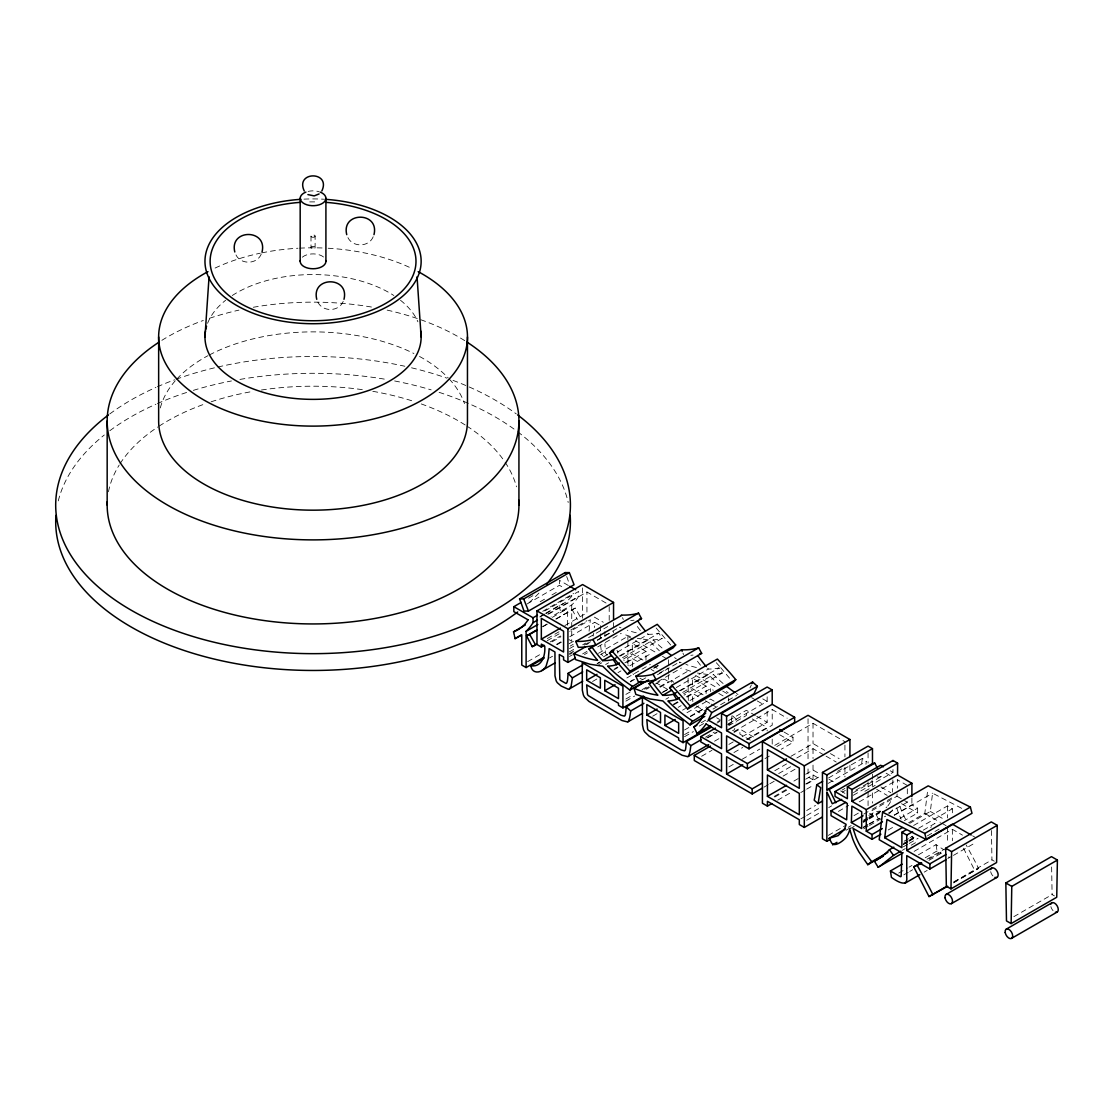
<?xml version="1.0" encoding="UTF-8"?>
<svg xmlns="http://www.w3.org/2000/svg" width="1114" height="1114" viewBox="0 0 1114 1114"><rect width="100%" height="100%" fill="white"/><g stroke="black" fill="none" stroke-linecap="round" stroke-linejoin="round"><path stroke-width="0.75" stroke-dasharray="5 3.75" d="M907.311 785.454L897.494 779.786L897.341 788.211M599.109 624.815L594.751 622.294L594.514 627.544M892.871 779.814L892.384 792.096M897.118 793.906L896.965 796.231L869.017 812.371M731.926 715.856L731.536 720.201A57.844 33.392 60 0 1 731.16 722.958M671.686 682.325L671.826 680.487L673.789 682.325M617.838 653.166L618.019 651.523A53.556 30.913 60 0 1 616.905 650.437M828.538 777.962L862.375 758.425L866.302 761.377L865.954 764.274M732.65 715.842L736.438 719.352L736.048 722.318A87.045 50.255 60 0 1 735.95 722.986M909.734 823.316L930.329 811.424L932.571 793.182L961.674 808.346M908.634 822.745L924.815 813.401L927.795 789.297M862.375 758.425L861.136 766.933M593.748 633.212L593.052 636.122M731.146 722.944L730.84 723.849A4.024 2.325 60 0 1 730.06 724.504L728.124 724.281M589.069 631.192L590.35 619.746L569.755 631.638M734.85 728.403L734.265 729.642A6.517 3.76 60 0 1 733.332 730.338L732.511 730.519M751.323 685.082L749.959 687.937M261.247 254.062C256.944 264.853 239.9 264.853 235.597 254.062M373.19 236.753C368.887 247.545 351.857 247.545 347.54 236.753M343.196 301.379C338.893 312.171 321.849 312.171 317.546 301.379M887.942 805.84L889.543 803.57A37.57 21.681 60 0 0 891.687 798L869.616 810.741M590.462 641.65L589.306 642.862M889.32 813.638L891.311 811.549A46.802 27.014 60 0 0 892.982 809.112M886.006 807.761L887.023 806.842M909.01 840.903L915.095 836.934M588.665 643.391L586.451 644.686M567.388 625.288L567.388 608.523L560.69 612.324L559.59 607.311M528.551 598.176L532.965 595.628M527.075 603.983L559.451 585.296L563.698 587.746M540.193 601.713L546.069 598.315M551.959 594.918L557.836 591.52M542.713 611.308L573.613 593.47M544.816 610.973L578.653 591.437L578.653 596.31A109.102 62.997 60 0 1 571.733 604.958L551.124 616.864M540.025 616.515L544.44 613.967M545.916 613.118L559.158 605.473A79.693 46.008 60 0 0 573.64 593.497M539.928 617.086L544.342 614.538M545.818 613.689L563.475 603.496M547.754 614.162L578.653 596.31M548.687 614.093L586.939 592.007L606.239 603.147M552.377 617.351L567.388 608.523M542.713 626.5L547.127 623.951M555.956 618.855L575.2 608.091A79.762 46.05 60 0 1 576.843 610.834L580.798 617.88M542.824 626.778L547.239 624.23M556.067 619.133L575.2 608.091M564.868 625.581L586.939 612.825L586.939 592.007M547.28 638.573L559.047 631.777M547.211 640.717L560.453 633.072M550.163 641.942L560.453 635.997M570.758 630.051L586.939 620.707M552.098 641.831L560.927 636.735M556.499 644.379L560.913 641.831M569.741 636.735L594.751 622.294M527.66 661.646L542.365 653.152M557.084 644.658L561.498 642.11M569.129 643.739L574.086 640.94M549.592 657.942L552.544 656.243M570.201 646.05L573.139 644.352M569.477 648.627L575.492 645.145M588.61 637.584L607.729 626.541M569.296 651.913L576.662 647.666M582.692 644.797L585.63 643.098M569.477 653.57L573.891 651.022M584.196 645.076L590.072 641.678M569.574 654.503L572.526 652.804M597.299 640.021L617.894 628.129M569.477 656.494L572.415 654.795M597.438 640.355L609.205 633.56L609.205 630.635M582.65 653.904L587.064 651.356M584.46 654.559L587.398 652.86M597.703 646.914L621.25 633.309M598.455 653.319L627.878 636.331L633.908 639.812M600.488 654.656L607.84 650.409M603.426 656.898L607.84 654.35M597.41 663.415L600.362 661.716M596.979 663.874L599.917 662.176M617.309 652.136L648.209 634.298A103.491 59.752 60 0 0 658.847 633.198L662.134 638.336L623.868 660.421M598.817 664.515L601.755 662.816M619.106 656.118L658.834 633.184M605.654 664.501L608.592 662.802M620.373 656.007L648.32 639.868L659.377 650.799M622.475 657.706L653.375 639.868A97.238 56.146 60 0 0 662.134 638.35M623.464 659.028L632.292 653.932L645.981 661.841M592.564 681.49L596.979 678.941M614.636 668.748L617.574 667.049M624.926 662.788L632.292 658.541L639.52 662.719M613.605 670.085L618.019 667.537M626.848 662.44L645.981 651.398L645.981 660.351M618.005 672.619L620.958 670.92M629.786 665.824L650.381 653.932M626.834 677.966L650.381 664.376M630.287 681.406L633.225 679.707M653.821 667.815L658.235 665.267M630.273 681.893L634.688 679.345M653.821 668.303L658.235 665.754M642.834 679.512L645.786 677.813M659.335 673.176L668.163 668.08M657.441 674.75L678.05 662.858M625.873 694.398L630.287 691.85M625.873 699.021L633.225 694.774M642.054 689.677L647.944 686.28M644.616 689.274L649.03 686.725M657.859 681.629L681.392 668.038M625.873 701.124L634.702 696.027M646.468 689.232L649.406 687.519M655.297 684.121L664.125 679.025L668.525 681.573L668.525 674.875M659.697 686.67L668.525 681.573M660.045 687.282L688.034 671.06M662.106 692.476L666.52 689.928M663.039 692.267L667.453 689.719M676.254 687.561L708.351 669.027A103.491 59.752 60 0 0 718.99 667.927L722.276 673.065L684.024 695.15M679.262 690.847L718.99 667.913M665.81 699.23L668.748 697.531M680.515 690.722L708.476 674.583L719.519 685.514M682.631 692.421L713.531 674.583A119.769 69.152 60 0 0 723.682 683.996M683.606 693.757L692.435 688.661L706.123 696.57M652.707 716.205L657.121 713.656M673.316 704.313L677.73 701.764M686.558 696.668L692.435 693.27L699.676 697.448M673.761 704.814L678.175 702.266M687.004 697.155L706.123 686.113L706.123 693.576M678.161 707.348L681.1 705.649M689.928 700.553L710.537 688.661L713.28 690.248M682.59 710.161L685.528 708.462M686.99 712.695L710.537 699.105L714.659 701.486M690.429 716.135L706.624 706.791M690.429 716.622L705.134 708.114M713.002 709.075L736.549 695.484M684.553 729.976L690.429 726.579M701.235 722.721L705.649 720.173M684.553 734.586L691.905 730.338M699.258 726.091L708.086 720.995M684.553 736.688L693.381 731.592M717.653 721.649L720.591 719.95M716.915 723.097L719.853 721.399M728.709 720.493L746.366 710.3L755.278 715.439M728.904 723.501L767.156 701.416L767.156 696.626M705.538 737.189L714.366 732.093M727.609 724.448L736.438 719.352M706.749 737.983L717.04 732.037M708.1 737.607L716.929 732.511M728.709 725.715L746.366 715.522L746.366 710.3M714.547 741.2L720.438 737.802M733.945 731.633L772.211 709.548L787.166 718.196M734.015 732.483L739.905 729.085L754.248 737.371M701.639 756.267L711.943 750.321M728.904 744.389L733.318 741.84M742.147 736.744L767.156 722.304L767.156 709.771M746.561 739.418L767.156 727.526L767.156 730.979M747.188 739.668L772.211 725.214L772.211 709.548M733.945 752.535L742.773 747.438M728.904 766.905L733.318 764.357M742.147 759.261L759.804 749.068M774.773 745.377L813.025 723.292L844.927 741.701M776.82 746.575L793.001 737.231L793.001 742.453L781.234 749.249M765.039 758.592L770.93 755.195M790.954 756.309L813.025 743.567L824.625 750.265M774.773 770.735L786.54 763.939M796.844 757.993L813.025 748.65L824.625 755.348M778.686 773.576L791.929 765.917M763.981 787.152L768.395 784.604M769.858 783.755L774.272 781.206M783.1 776.11L796.343 768.465M793.906 781.067L798.32 778.519M805.673 774.272L813.025 770.025L820.28 774.202M774.202 796.44L787.445 788.796M774.773 797.053L788.016 789.408M805.673 779.215L813.025 774.968L820.28 779.159M777.711 800.172L790.954 792.527M805.673 784.033L813.025 779.786L813.025 774.968M806.675 784.075L819.918 776.43M800.785 792.555L805.199 790.007M806.675 789.158L814.028 784.91M837.575 771.32L844.927 767.073L844.927 776.931M828.05 783.462L866.302 761.377M806.675 810.519L815.504 805.422M841.989 790.132L844.927 788.434M842.379 792.138L845.331 790.439M800.785 818.874L805.199 816.325M806.675 815.476L819.918 807.831M855.803 790.16L871.997 780.817M853.449 792.597L881.411 776.458A118.864 68.622 60 0 0 881.049 775.678M806.675 820.294L819.918 812.649M828.746 807.553L831.685 805.854M853.254 795.299L892.982 772.364L892.982 768.897M864.882 791.302L875.172 785.356M838.396 811.41L848.687 805.464M859.242 801.871L897.494 779.786M854.02 815.615L858.434 813.067M863.726 814.139L868.14 811.591M828.343 835.389L845.999 825.182M848.227 827.298L851.166 825.599M868.823 815.406L874.713 812.009L879.6 811.062M845.986 830.278L853.352 826.031M863.642 820.085L868.057 817.537M869.533 816.687L872.471 814.988L872.471 809.892M849.857 828.872L854.271 826.323M863.099 821.227L867.514 818.679M868.99 817.829L880.756 811.034M863.016 821.881L867.43 819.333M868.906 818.484L880.673 811.688M863.308 822.383L867.722 819.834M869.185 818.985L879.489 813.039M863.461 827.048L867.876 824.499M869.352 823.65L879.851 818.233M863.169 827.688L867.583 825.14M869.059 824.29L879.35 818.344M888.178 813.248L907.311 802.205L907.311 797.178M863.67 828.872L868.085 826.323M869.547 825.474L882.789 817.829M894.236 815.044L911.893 804.851L917.644 808.165L917.644 812.983L904.401 820.628M894.305 815.267L932.571 793.182M899.987 818.372L917.644 808.165M888.22 829.972L895.572 825.725M913.647 825.474L947.485 805.937L952.359 808.75L952.359 813.874M918.521 828.287L952.359 808.75M904.136 841.209L908.551 838.661M910.027 837.812L912.965 836.113M923.269 830.167L935.036 823.371A203.054 117.235 60 0 1 932.404 825.892M903.719 843.27L908.523 840.499M909.595 839.872L915.485 836.475M903.12 844.301L907.534 841.752M903.412 844.537L908.286 841.724M909.289 841.14L916.655 836.893M903.343 846.821L907.757 844.273M909.233 843.423L918.061 838.327M902.368 850.302L905.306 848.603M911.196 845.206L917.073 841.808M927.377 835.862L939.144 829.067M914.107 851.388L952.359 829.303L962.482 835.152M918.382 854.828L936.039 844.635L941.386 848.2A64.626 37.319 60 0 0 942.917 849.146L944.185 849.871M898.72 873.098L907.548 868.001M909.01 867.152L911.962 865.453M925.205 857.794L936.971 850.999L941.246 853.519M926.987 859.214L944.644 849.021M929.215 858.95L943.92 850.455M903.872 874.824L908.286 872.276M909.762 871.427L912.7 869.728M928.895 860.384L942.138 852.739M924.23 872.123L927.182 870.424M947.777 858.532L950.715 856.833M953.431 855.399L975.502 842.657M953.695 881.94L991.947 859.855L994.273 861.192M954.03 882.121L978.565 868.433A277.609 160.277 60 0 0 974.096 859.618L966.228 845.025M953.542 882.873L978.565 868.433M1013.851 916.669L1052.103 894.584L1054.429 895.921M884.377 816.785L885.741 816.13M881.411 776.458L877.874 777.419L877.554 776.653M949.671 857.181L948.32 857.084M648.32 639.868L637.333 638.322M708.476 674.583L697.475 673.051M630.454 636.526L623.144 634.047M690.596 671.241L683.286 668.762M667.551 689.371L656.508 683.049M890.239 770.777L892.982 772.364M568.321 585.463L559.451 580.338L559.451 585.296M762.756 698.882L767.156 701.416M886.103 773.2L890.183 775.567M751.644 697.684L755.877 700.121M757.283 700.943L764.329 705.009M635.412 640.675L656.494 652.846M662.51 656.327L667.021 658.931M695.554 675.404L716.636 687.575M722.666 691.056L728.681 694.523M594.361 617.114L603.273 622.253M830.431 753.607L839.134 758.634M930.329 811.424L944.63 819.681M972.619 835.834L975.502 837.505M880.909 786.957L890.852 792.695M896.965 796.231L907.311 802.205M645.981 651.398L632.292 643.488L632.292 653.932M706.123 686.113L692.435 678.217L692.435 688.661M718.781 693.423L724.281 696.598M756.754 716.302L767.156 722.304M784.089 732.079L793.001 737.231M826.087 756.183L836.224 762.046M924.815 813.401L940.397 822.397M941.817 823.218L946.065 825.669M876.648 789.311L887.176 795.396M901.546 803.695L917.644 812.983M752.298 718.948L767.156 727.526M779.633 734.725L793.001 742.453M654.503 666.757L657.26 668.344M651.105 669.403L654.002 671.074M705.468 700.79L709.799 703.296M711.247 704.132L717.04 707.474M828.983 779.229L834.776 782.571M696.375 706.053L706.513 711.916M716.664 717.778L719.56 719.449M840.583 790.87L844.927 793.391M750.293 740.169L739.905 734.168L739.905 729.085M639.896 678.203L642.806 679.888M700.038 712.932L693.075 708.601M813.025 779.786L808.04 776.904L808.04 766.641M568.836 639.547L571.733 641.218L571.733 629.132M869.533 813.29L872.471 814.988M607.241 655.06L605.946 653.876A2.743 1.587 60 0 1 605.417 652.999L604.916 643.614M632.919 673.873L633.727 674.513M726.425 691.46L728.222 692.908M716.302 662.719L719.547 666.367M656.146 627.99L670.712 645.006M720.647 667.634L730.854 679.735M911.781 836.294L913.424 838.355M572.136 609.511L577.456 619.551M963.485 848.186L974.625 870.229M878.18 818.553L877.233 816.659A48.654 28.087 60 0 0 874.713 811.995M622.517 617.685L623.297 619.523M682.979 653.138L683.592 654.614M566.692 576.495L569.616 584.725M899.959 806.494L901.588 810.908A44.755 25.845 60 0 0 906.921 821.519M896.7 807.845L898.274 812.426A51.829 29.925 60 0 0 901.142 819.166M692.824 701.611L692.435 693.27M632.668 666.882L632.292 658.541M559.158 605.473L559.381 606.406M936.039 844.635L936.596 847.963A58.736 33.907 60 0 1 936.971 850.999M688.299 700.511L688.034 674.36M628.004 664.793L628.157 665.782M627.92 663.777L627.878 641.288M1051.63 866.984L1052.103 894.584M991.46 830.529L991.947 859.855M952.359 829.303L952.359 840.764M947.485 805.937L947.485 817.913M947.485 826.491L947.485 843.841M911.893 798.209L911.893 804.851M907.311 788.796L907.311 795.507M872.471 774.174L872.471 779.285M872.471 780.984L872.471 786.08M872.471 792.889L872.471 803.083M868.071 752.911L868.071 763.118M868.071 781.833L868.071 790.327M868.071 792.04L868.071 805.645M849.926 765.165L849.926 773.715M844.927 745.085L844.927 756.907M813.025 723.292L813.025 743.567M813.025 748.65L813.025 758.509M813.025 765.095L813.025 770.025M808.04 718.739L808.04 759.804M772.211 739.097L772.211 744.277M728.681 697.879L728.681 701.221M710.537 688.661L710.537 691.641M668.525 659.808L668.525 666.506M668.525 668.177L668.525 673.204M627.878 636.331L627.878 639.631M613.549 622.601L613.549 632.696M609.205 606.601L609.205 623.951M604.916 631.596L604.916 636.748M600.571 625.65L600.571 632.195M600.571 633.838L600.571 638.754M600.571 645.298L601.755 654.405A6.419 3.704 60 0 0 602.535 655.798M582.594 587.913L582.594 618.186M571.733 604.958L571.733 627.405M315.109 236.098A2.061 1.184 0 0 1 312.017 237.129A2.061 1.184 0 0 1 312.017 235.068A2.061 1.184 0 0 1 315.109 236.098L315.109 247.656A2.061 1.184 0 0 1 312.017 248.687A2.061 1.184 0 0 1 312.017 246.626A2.061 1.184 0 0 1 315.109 247.656M311.001 236.098L311.001 247.656M648.209 634.298A91.989 53.11 60 0 1 647.499 633.504M676.212 658.722A119.769 69.152 60 0 1 674.569 657.622M662.022 647.986A119.769 69.152 60 0 1 653.333 639.965M636.247 632.78A149.944 86.572 60 0 1 627.307 630.232M620.985 627.85A149.944 86.572 60 0 1 619.356 627.168M640.355 630.496A90.888 52.469 60 0 1 636.609 625.525M634.005 620.164A192.123 110.927 60 0 1 630.691 620.595M708.351 669.027A91.989 53.11 60 0 1 707.655 668.219M722.29 673.079A97.238 56.146 60 0 1 713.517 674.583M738.025 694.523A119.769 69.152 60 0 1 736.354 693.437M679.805 662.83A37.403 21.598 60 0 0 679.498 662.008A149.944 86.572 60 0 0 681.127 662.579M696.389 667.509A149.944 86.572 60 0 1 685.904 664.417M700.497 665.225A90.888 52.469 60 0 1 696.25 659.544M693.061 655.06A192.123 110.927 60 0 1 690.833 655.324M931.513 826.685A203.054 117.235 60 0 1 930.622 827.479M992.908 875.896A5.347 3.091 60 0 1 990.694 871.677M1053.05 910.625A5.347 3.091 60 0 1 1050.892 906.629M308.132 191.413A12.867 7.436 0 0 1 319.119 191.733M302.354 257.195A12.867 7.436 0 0 1 324.397 257.821M303.969 199.141A108.086 62.398 0 0 1 323.645 199.211M207.594 323.297A108.086 62.398 0 0 1 225.613 300.279M232.255 295.516A108.086 62.398 0 0 1 393.855 295.516M400.497 300.279A108.086 62.398 0 0 1 417.903 321.807M309.692 201.913A102.948 59.432 0 0 1 318.103 201.954M215.099 268.056A154.414 89.148 0 0 1 260.244 253.198M261.832 252.864A154.414 89.148 0 0 1 297.911 248.241M299.596 248.157A154.414 89.148 0 0 1 324.828 248.074M328.184 248.241A154.414 89.148 0 0 1 411.01 268.056M160.319 407.933A154.414 89.148 0 0 1 175.706 380.278M176.875 378.997A154.414 89.148 0 0 1 207.956 355.7M209.362 354.962A154.414 89.148 0 0 1 413.907 353.514M419.532 356.452A154.414 89.148 0 0 1 448.204 377.897M449.234 378.997A154.414 89.148 0 0 1 464.496 403.63M161.864 340.327A205.881 118.864 0 0 1 203.291 320.456M209.585 318.256A205.881 118.864 0 0 1 238.953 310.124M253.282 307.269A205.881 118.864 0 0 1 372.814 307.269M387.157 310.124A205.881 118.864 0 0 1 465.596 341.19M108.462 491.761A205.881 118.864 0 0 1 119.212 465.025M120.075 463.647A205.881 118.864 0 0 1 157.812 426.996M159.149 426.119A205.881 118.864 0 0 1 204.851 403.936M211.173 401.778A205.881 118.864 0 0 1 253.282 391.32M261.4 390.011A205.881 118.864 0 0 1 364.71 390.011M372.814 391.32A205.881 118.864 0 0 1 413.322 401.249M421.259 403.936A205.881 118.864 0 0 1 465.596 425.242M466.947 426.119A205.881 118.864 0 0 1 503.263 459.581M505.143 462.282A205.881 118.864 0 0 1 516.492 486.804M538.925 593.08A257.348 148.58 0 0 1 528.301 603.328M58.29 500.882A257.348 148.58 0 0 1 104.312 434.975M109.813 430.728A257.348 148.58 0 0 1 155.876 404.229M157.408 403.547A257.348 148.58 0 0 1 186.999 392.337M193.335 390.36A257.348 148.58 0 0 1 231.475 380.96M239.956 379.414A257.348 148.58 0 0 1 387.756 379.693M394.635 380.96A257.348 148.58 0 0 1 431.174 389.872M439.111 392.337A257.348 148.58 0 0 1 516.283 430.728M517.69 431.772A257.348 148.58 0 0 1 568.21 502.484M109.813 413.921A257.348 148.58 0 0 1 155.876 387.421M157.408 386.739A257.348 148.58 0 0 1 174.606 379.818M176.123 379.261A257.348 148.58 0 0 1 214.57 367.801M217.912 367.007A257.348 148.58 0 0 1 404.828 366.255M411.539 367.801A257.348 148.58 0 0 1 446.909 378.161M453.022 380.389A257.348 148.58 0 0 1 516.283 413.921"/><path stroke-width="1.5" d="M882.525 856.193L867.806 864.687L859.019 852.071A51.829 29.925 60 0 1 852.656 838.758L849.773 829.526A46.802 27.014 60 0 1 845.707 837.881C842.783 841.112 834.651 847.503 831.615 842.992A48.654 28.087 60 0 0 829.108 838.327L838.09 835.667L843.925 829.902A37.57 21.681 60 0 0 846.069 824.332L831.03 815.657L831.03 810.839L846.654 819.862L847.308 803.473L835.027 796.385L835.027 791.567L847.364 798.696L847.364 786.818L892.982 760.486L897.619 763.174L852.001 789.506L851.945 801.342L866.274 809.613L911.893 783.281L911.893 796.552M897.619 763.174L897.564 775.01L851.945 801.342M950.98 888.875L951.621 851.667L997.239 825.335L991.307 821.909L945.689 848.241L946.343 886.187L950.98 888.875L996.598 862.528L997.239 825.335M1011.136 923.59L1011.777 886.396L1057.395 860.064L1051.463 856.638L1005.845 882.97L1006.485 920.916L1011.136 923.59L1056.74 897.257L1057.395 860.064M582.831 664.863L568.112 673.357L567.68 678.649A62.76 36.233 60 0 1 567.291 681.559L566.622 683.077A3.593 2.075 60 0 1 565.815 683.383L560.342 680.208A2.743 1.587 60 0 1 559.813 679.331L559.298 654.489L563.587 656.968L563.587 659.892L567.931 662.398L575.297 658.151M204.962 336.971L209.056 276.787M851.361 822.564L851.89 806.118L861.693 811.786L861.693 828.538L851.361 822.564L863.127 815.768M643.864 696.626L626.207 706.819L625.776 711.804A57.844 33.392 60 0 1 625.386 714.561L625.065 715.453A4.024 2.325 60 0 1 624.3 716.107L621.041 715.23L588.22 695.568A4.178 2.409 60 0 1 587.426 694.217L586.674 684.887L618.507 703.268L618.507 705.371L622.921 707.905L643.516 696.013M711.373 727.108L686.363 741.548L685.918 746.533A57.844 33.392 60 0 1 685.542 749.29L685.221 750.182A4.024 2.325 60 0 1 684.442 750.836L681.183 749.959L648.362 730.297A4.178 2.409 60 0 1 647.582 728.946L646.83 719.602L678.663 737.983L678.663 740.086L683.063 742.634L711.024 726.495M568.112 673.357A53.556 30.913 60 0 0 572.401 677.855L571.134 686.294L569.491 688.856A7.408 4.275 60 0 1 568.21 689.218L561.178 686.029L557.39 682.785A6.419 3.704 60 0 1 556.151 680.751L554.981 675.836L554.953 651.982L549.146 648.627L548.339 658.485L546.208 665.782A26.123 15.081 60 0 1 544.843 667.982C540.29 673.594 532.005 673.775 530.877 665.824L544.119 658.179M643.92 703.31L630.677 710.955L630.287 713.935A98.074 56.619 60 0 1 629.702 717.5L628.491 721.245A6.517 3.76 60 0 1 627.558 721.942L621.974 720.521L588.986 701.444L584.683 697.364A7.603 4.386 60 0 1 583.346 694.885L582.302 690.109L582.274 662.663L622.921 686.14L622.921 707.905M701.124 739.738L690.819 745.684L690.429 748.664A98.074 56.619 60 0 1 689.845 752.229L688.647 755.974A6.517 3.76 60 0 1 687.714 756.671L682.13 755.25L649.128 736.173L644.839 732.079A7.603 4.386 60 0 1 643.488 729.614L642.444 724.838L642.416 697.392L683.063 720.869L683.063 742.634M906.295 829.721L901.88 832.269L901.88 847.67L884.725 837.756L886.953 819.514L926.375 839.622L971.979 813.29L970.391 807.093L928.227 785.857L882.608 812.19L879.197 839.733L901.88 852.823L901.156 876.356A3.732 2.158 60 0 1 900.404 876.704L890.42 870.967L902.187 864.172M822.647 781.36L816.757 784.757L814.863 796.942A155.013 89.496 60 0 1 814.181 800.214L818.108 803.584L822.522 801.036M262.041 251.987C267.792 228.676 229.052 228.676 234.803 251.987M343.989 299.304C349.74 275.993 311.001 275.993 316.752 299.304M373.984 234.664C379.735 211.368 340.995 211.368 346.746 234.664M818.108 803.584L820.698 787.709L816.757 784.757M710.286 725.896L697.044 733.541A46.691 26.959 60 0 0 693.855 726.982A86.948 50.2 60 0 0 700.455 720.48L706.972 708.351L752.591 682.019L757.409 686.294L711.79 712.626L708.351 720.131L721.538 727.748L721.538 713.364L767.156 687.032L772.211 689.956L772.211 704.327L726.593 730.659L726.593 716.288L772.211 689.956M757.409 686.294L753.969 693.799L708.351 720.131M751.978 683.578L752.591 682.019M321.835 190.995C331.359 170.874 294.75 170.874 304.261 190.995M641.093 681.141L631.694 687.046A47.846 27.627 60 0 0 629.883 690.151L615.443 678.635L602.716 666.2L590.044 664.264L575.632 659.655A37.403 21.598 60 0 0 573.738 653.612L585.518 646.816M627.447 674.235L630.023 671.255L675.641 644.909L671.909 640.48A218.957 126.411 60 0 0 668.734 636.846L657.26 624.327L611.642 650.66L609.469 653.138L627.447 674.235L673.051 647.902L675.641 644.909M687.589 708.964L690.179 705.97L735.783 679.637L732.065 675.209A218.957 126.411 60 0 0 728.89 671.575L717.402 659.056L671.784 685.389L669.611 687.867L687.589 708.964L733.207 682.631L735.783 679.637M900.892 851.152L893.539 855.399L879.893 866.219M867.806 864.687L869.491 863.266A49.155 28.379 60 0 1 871.733 861.721L887.928 852.391M890.42 870.967L890.977 874.309A58.736 33.907 60 0 1 891.367 877.345C895.809 880.617 908.175 888.652 906.754 876.927L906.754 855.636L929.898 868.99L946.078 859.646M319.105 193.947L314.176 195.897L307.91 194.588M514.459 635.829L515.072 638.656L521.77 634.855L521.77 665.044L526.114 667.551L543.771 657.357M597.55 660.296A90.888 52.469 60 0 1 588.958 648.975L591.966 647.109A91.989 53.11 60 0 0 602.59 660.63A103.491 59.752 60 0 0 613.229 659.53L616.167 657.817M657.692 695.011A90.888 52.469 60 0 1 649.114 683.704L652.108 681.824A91.989 53.11 60 0 0 662.746 695.359L671.575 690.262M519.542 598.914L565.146 572.582L569.324 572.61L574.072 584.725L528.468 611.057L523.998 611.057L521.073 602.827A87.936 50.771 60 0 0 519.542 598.914L523.705 598.942L569.324 572.61M527.994 619.802L513.832 611.628L513.832 606.684L521.199 602.423M544.273 645.34L541.334 647.039L536.976 644.519L536.976 610.876L582.594 584.544L613.549 602.423L613.549 619.245M513.832 606.684L533.049 617.769L537.463 615.22M514.264 634.966L513.54 631.805L525.321 625.01M526.114 667.551L526.114 631.304A109.102 62.997 60 0 0 533.049 622.656L537.463 620.108M526.114 631.304L537.881 624.508M515.072 638.656L520.962 635.259M526.532 635.843L529.582 634.423A79.762 46.05 60 0 1 531.225 637.18L535.625 645.034L532.227 646.663L526.532 635.843L536.823 629.897M529.582 634.423L536.934 630.176M541.334 639.171L563.587 652.024L563.587 631.192L541.334 618.34L541.334 639.171L560.453 628.129M532.227 646.663L536.642 644.115M536.976 610.876L567.931 628.756L613.549 602.423M588.972 648.961L641.511 618.632L638.517 613.104L592.899 639.436L595.893 644.964A192.123 110.927 60 0 1 578.277 647.345L575.757 641.469L621.528 615.499M541.627 670.642L554.869 662.997M609.469 653.138L613.884 650.59M572.401 677.855L582.706 671.909M602.59 660.63L611.419 655.533M569.491 688.856L582.733 681.211M586.674 680.264L600.362 688.173L600.362 677.73L586.674 669.82L586.674 680.264L596.979 674.318M607.757 666.186A97.238 56.146 60 0 0 616.515 664.682L619.454 662.969M604.763 690.708L618.507 698.645L618.507 688.201L604.763 680.264L604.763 690.708L615.067 684.762M649.114 683.69L701.667 653.361L698.659 647.833L653.055 674.165L656.049 679.693A192.123 110.927 60 0 1 638.419 682.074L635.899 676.198L681.517 649.866L682.172 651.314M629.911 690.179L644.616 681.671M648.613 679.846L633.908 688.341A37.403 21.598 60 0 1 635.802 694.384L650.186 698.993L662.858 700.929L675.599 713.364L690.053 724.894L704.772 716.399M669.611 687.867L672.564 686.168M676.323 692.546L673.371 694.245L676.671 699.397L679.61 697.698M627.906 721.775L642.625 713.28M646.83 714.993L660.518 722.902L660.518 712.459L646.83 704.549L646.83 714.993L657.121 709.047M664.919 725.437L678.663 733.374L678.663 722.93L664.919 714.993L664.919 725.437L675.223 719.491M705.649 713.322L691.836 721.775A47.846 27.627 60 0 0 690.039 724.88M693.883 726.969L696.821 725.27M762.505 788.002L752.201 793.948L694.287 760.514L694.287 755.417L721.538 771.153L721.538 753.858L700.748 741.854L700.748 736.633L715.466 728.138M688.062 756.503L708.657 744.612M694.287 755.417L710.467 746.074M772.211 704.327L794.644 717.291L794.644 722.513L749.04 748.845L726.593 735.881L726.593 751.56L739.835 743.915M726.593 730.659L749.04 743.623L794.644 717.291M771.835 803.57L767.421 806.118L762.422 803.236L762.422 741.646L808.04 715.313L849.926 739.501L849.926 756.601M762.101 760.291L747.383 768.785L726.593 756.782L726.593 774.077L742.773 764.733M726.593 751.56L747.383 763.563L762.101 755.069M767.421 769.899L799.309 788.322L799.309 768.033L767.421 749.625L767.421 769.899L786.54 758.857M726.593 774.077L752.201 788.865L762.505 782.919M762.422 741.646L804.308 765.833L849.926 739.501M767.421 796.357L799.309 814.766L799.309 793.405L767.421 774.982L767.421 796.357L786.54 785.314M829.805 839.622L826.866 841.321L822.452 838.786L822.452 772.448L868.071 746.115L872.471 748.65L872.471 763.577L826.866 789.91L826.866 774.982L872.471 748.65M826.866 789.91L829.15 789.464L874.769 763.132L876.621 766.627A118.864 68.622 60 0 1 877.484 768.34M835.027 791.567L880.645 765.234L883.388 766.822M826.866 841.321L826.866 792.012A112.542 64.974 60 0 1 828.607 795.577L832.269 803.751L841.683 799.406M831.03 810.839L845.749 802.345M767.421 806.118L767.421 801.3L799.309 819.723L799.309 824.541L804.308 827.424L821.965 817.23M829.095 838.341L845.275 828.997M832.562 844.885L836.976 842.337M866.274 809.613L866.274 831.183L882.469 821.84M866.274 831.183L872.039 834.511L882.33 828.565M871.747 861.735L861.303 847.851A44.755 25.845 60 0 1 855.984 837.241L853.004 828.329L872.039 839.315L880.868 834.219M884.725 837.756L902.382 827.563M901.88 832.269L906.754 835.082L912.631 831.685M879.016 866.734L878.138 867.193L874.448 861.261A203.054 117.235 60 0 0 889.418 849.69L893.832 847.155M874.448 861.261L883.277 856.165M882.608 812.19L924.787 833.425L970.391 807.093M906.754 835.082L906.754 850.483L952.359 824.151L971.171 834.999M878.138 867.193L903.162 852.753M947.666 886.271L929.006 896.561L913.745 866.859L921.097 862.612M913.745 866.859L921.849 863.197M906.754 850.483L929.898 863.837L946.078 854.494M905.111 883.179L919.816 874.671M929.006 896.561L946.663 886.368M946.078 894.445L991.683 868.112M951.426 903.649L997.03 877.317M1006.221 929.173L1051.839 902.841M1011.568 938.378L1057.186 912.046M872.471 763.577L874.769 763.132M530.877 665.824C542.253 667.425 545.582 654.962 544.732 646.078L541.334 644.115L541.334 647.039M897.564 775.01L911.893 783.281M569.797 586.312L575.701 589.724M779.633 729.503L782.599 731.23M721.538 713.364L726.593 716.288M822.452 772.448L826.866 774.982M847.364 786.818L852.001 789.506M945.689 848.241L951.621 851.667M1005.845 882.97L1011.777 886.396M706.039 724.016L721.538 732.97L721.538 748.636L700.748 736.633M706.972 708.351L711.79 712.626M690.819 745.684L686.363 741.548M630.677 710.955L626.207 706.819M671.784 685.389L690.179 705.97M611.642 650.66L630.023 671.255M889.418 849.704L893.539 855.399M613.229 659.516L616.515 664.668M917.435 865.745L928.477 885.95A277.609 160.277 60 0 1 932.947 894.765M829.15 789.464L831.002 792.959A118.864 68.622 60 0 1 835.806 802.79M523.705 598.942L528.468 611.057M924.787 833.425L926.375 839.622M417.054 276.787L421.148 336.971M929.898 863.837L929.898 868.99M892.982 760.486L892.982 761.294M872.039 834.511L872.039 839.315M804.308 765.833L804.308 827.424M752.201 788.865L752.201 793.948M749.04 743.623L749.04 748.845M747.383 763.563L747.383 768.785M567.931 628.756L567.931 662.398M533.049 617.769L533.049 622.656M518.929 421.022L518.929 505.074M467.462 336.971L467.462 421.022A154.414 89.148 0 0 1 313.048 510.17A154.414 89.148 0 0 1 158.648 421.022L158.648 336.971M325.915 198.278L325.915 261.317M300.181 198.278L300.181 261.317M107.167 421.022L107.167 505.074M528.022 619.844A79.693 46.008 60 0 1 513.54 631.805M597.577 660.421A149.944 86.572 60 0 1 573.738 653.5M632.265 686.127A119.769 69.152 60 0 1 607.729 666.297M592.94 639.533A141.896 81.921 60 0 1 575.715 641.386M657.733 695.15A149.944 86.572 60 0 1 633.894 688.229M692.407 720.855A119.769 69.152 60 0 1 667.871 701.026A97.238 56.146 60 0 0 676.671 699.411M673.385 694.259A103.491 59.752 60 0 1 662.746 695.345M653.096 674.262A141.896 81.921 60 0 1 635.871 676.114M706.011 724.003A99.536 57.468 60 0 1 697.072 733.569M565.146 572.582A87.936 50.771 60 0 1 565.397 573.181M645.424 631.067A91.989 53.11 60 0 1 637.57 620.763M671.324 655.338A119.769 69.152 60 0 1 666.59 651.76M638.559 613.201A141.896 81.921 60 0 1 621.334 615.053M641.511 618.632A192.123 110.927 60 0 1 639.394 619.147M706.262 666.604A91.989 53.11 60 0 1 697.726 655.492M734.711 692.337A119.769 69.152 60 0 1 726.746 686.489M698.715 647.916A141.896 81.921 60 0 1 681.49 649.782M701.667 653.361A192.123 110.927 60 0 1 699.55 653.876M990.694 869.519A5.347 3.091 60 0 1 994.788 868.628A5.347 3.091 60 0 1 998.144 874.81A5.347 3.091 60 0 1 994.941 877.359M1050.892 904.081A5.347 3.091 60 0 1 1057.242 906.002A5.347 3.091 60 0 1 1055.445 912.213M320.205 192.109A12.867 7.436 0 0 1 322.726 203.18A12.867 7.436 0 0 1 303.384 203.18A12.867 7.436 0 0 1 305.904 192.109M325.859 260.592A12.867 7.436 0 0 1 313.048 268.752A12.867 7.436 0 0 1 300.251 260.592M325.149 199.309A108.086 62.398 0 0 1 404.577 294.514A108.086 62.398 0 0 1 221.533 294.514A108.086 62.398 0 0 1 300.947 199.309M420.619 330.844A108.086 62.398 0 0 1 313.048 399.369A108.086 62.398 0 0 1 205.491 330.844M205.784 329.326A108.086 62.398 0 0 1 206.55 326.291M326.486 202.4A102.948 59.432 0 0 1 399.87 293.247A102.948 59.432 0 0 1 226.239 293.247A102.948 59.432 0 0 1 299.624 202.4M418.154 271.649A154.414 89.148 0 0 1 423.571 399.23A154.414 89.148 0 0 1 202.539 399.23A154.414 89.148 0 0 1 207.956 271.649M466.947 342.068A205.881 118.864 0 0 1 455.751 506.703A205.881 118.864 0 0 1 170.358 506.703A205.881 118.864 0 0 1 159.149 342.068M518.748 500.075A205.881 118.864 0 0 1 314.496 623.937A205.881 118.864 0 0 1 107.25 501.732M570.159 515.392A257.348 148.58 0 0 1 546.765 584.084M517.69 611.976A257.348 148.58 0 0 1 225.39 661.577A257.348 148.58 0 0 1 55.951 515.392M517.69 414.965A257.348 148.58 0 0 1 486.734 614.719A257.348 148.58 0 0 1 139.375 614.719A257.348 148.58 0 0 1 108.42 414.965M945.048 897.842A5.347 3.091 60 0 0 951.286 903.746A5.347 3.091 60 0 0 949.894 895.545A5.347 3.091 60 0 0 945.048 897.842M1005.204 932.571A5.347 3.091 60 0 0 1011.442 938.475A5.347 3.091 60 0 0 1010.05 930.274A5.347 3.091 60 0 0 1005.204 932.571"/></g></svg>
